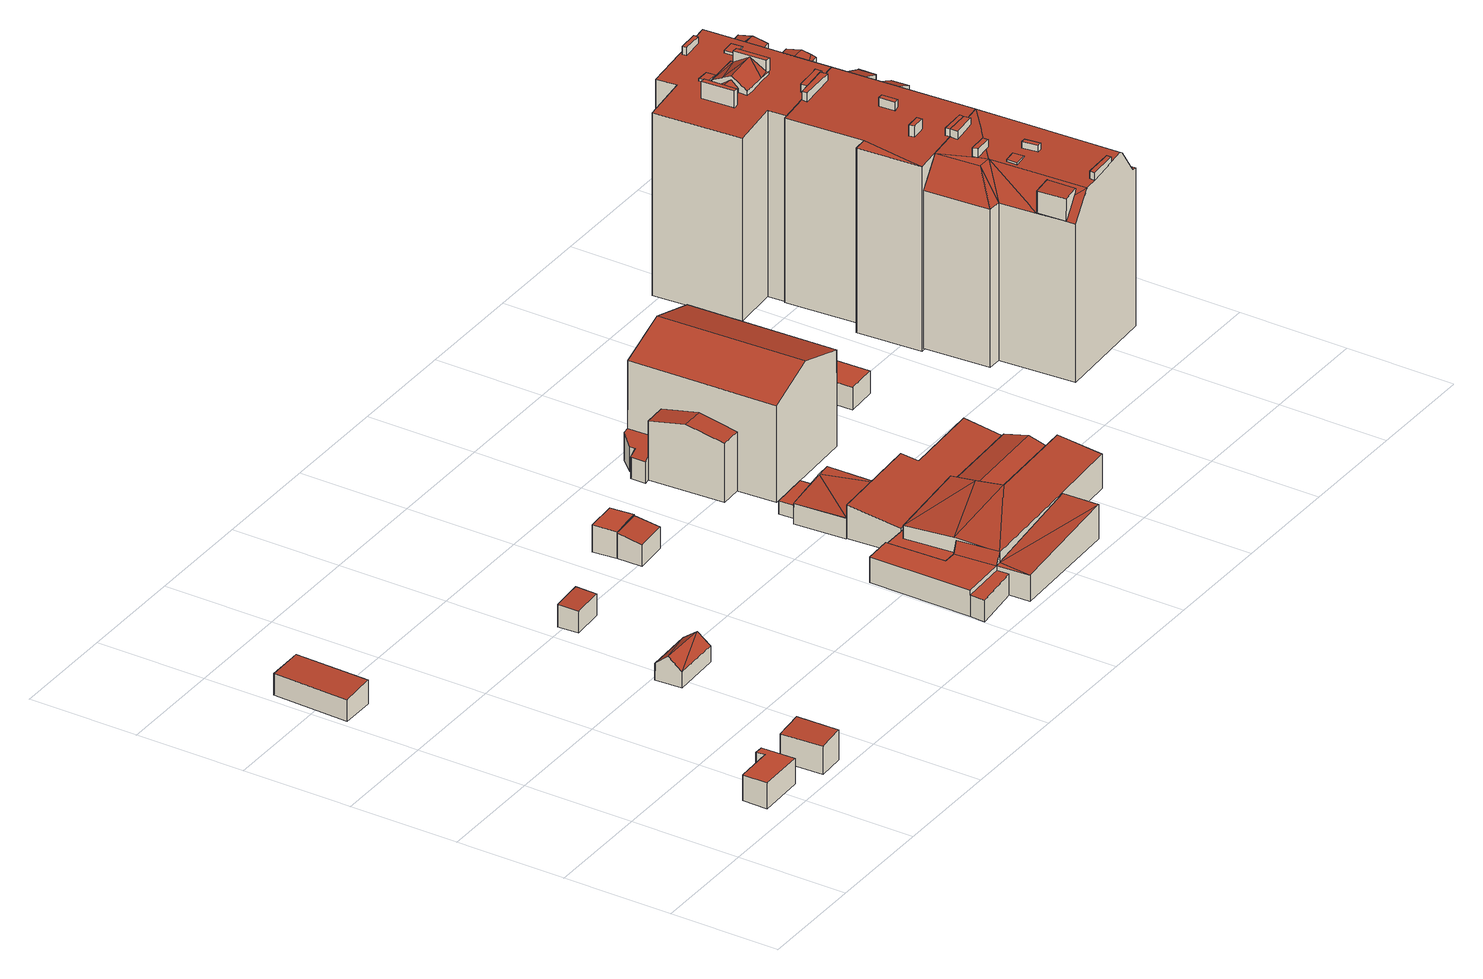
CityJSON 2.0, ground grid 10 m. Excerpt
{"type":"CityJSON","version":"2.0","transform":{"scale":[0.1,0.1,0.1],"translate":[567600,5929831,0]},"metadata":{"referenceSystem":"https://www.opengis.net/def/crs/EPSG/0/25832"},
"CityObjects":{
"building1":{"type":"Building","attributes":{"Grundfläche 2D":"10.319916","Grundhöhe NN":"1.179"},"geometry":[{"type":"Solid","lod":"3","boundaries":[[[[0,1,2,3,4,5]],[[6,7,3,2]],[[7,8,4,3]],[[8,9,5,4]],[[9,10,0,5]],[[10,11,1,0]],[[11,6,2,1]],[[7,6,11,10,9,8]]]],"semantics":{"surfaces":[{"type":"RoofSurface"},{"type":"WallSurface"},{"type":"GroundSurface"}],"values":[[0,1,1,1,1,1,1,2]]}}]},
"building2":{"type":"Building","attributes":{"Grundfläche 2D":"21.609569","Grundhöhe NN":"1.008"},"geometry":[{"type":"Solid","lod":"3","boundaries":[[[[12,13,14,15]],[[16,17,15,14]],[[17,18,12,15]],[[18,19,13,12]],[[19,16,14,13]],[[19,18,17,16]]]],"semantics":{"surfaces":[{"type":"RoofSurface"},{"type":"WallSurface"},{"type":"GroundSurface"}],"values":[[0,1,1,1,1,2]]}}]},
"building3":{"type":"Building","attributes":{"Grundfläche 2D":"10.040187","Grundhöhe NN":"1.175"},"geometry":[{"type":"Solid","lod":"3","boundaries":[[[[20,21,22,23]],[[24,25,23,22]],[[25,26,20,23]],[[26,27,21,20]],[[27,24,22,21]],[[27,26,25,24]]]],"semantics":{"surfaces":[{"type":"RoofSurface"},{"type":"WallSurface"},{"type":"GroundSurface"}],"values":[[0,1,1,1,1,2]]}}]},
"building4":{"type":"Building","attributes":{"Grundfläche 2D":"11.386174","Grundhöhe NN":"1.117"},"geometry":[{"type":"Solid","lod":"3","boundaries":[[[[28,29,30]],[[31,29,28]],[[31,28,32]],[[31,32,33]],[[30,29,34,35]],[[32,28,30,35,36]],[[33,32,36,37]],[[34,29,31,33,37]],[[35,34,37,36]]]],"semantics":{"surfaces":[{"type":"RoofSurface"},{"type":"WallSurface"},{"type":"GroundSurface"}],"values":[[0,0,0,0,1,1,1,1,2]]}}]},
"building5":{"type":"Building","attributes":{"Grundfläche 2D":"5.773885","Grundhöhe NN":"0.985"},"geometry":[{"type":"Solid","lod":"3","boundaries":[[[[38,39,40,41]],[[42,43,41,40]],[[43,44,38,41]],[[44,45,39,38]],[[45,42,40,39]],[[45,44,43,42]]]],"semantics":{"surfaces":[{"type":"RoofSurface"},{"type":"WallSurface"},{"type":"GroundSurface"}],"values":[[0,1,1,1,1,2]]}}]},
"building6":{"type":"Building","attributes":{"Grundfläche 2D":"6.734535","Grundhöhe NN":"1.124"},"geometry":[{"type":"Solid","lod":"3","boundaries":[[[[46,47,48,49]],[[50,51,49,48]],[[51,52,46,49]],[[52,53,47,46]],[[53,50,48,47]],[[53,52,51,50]]]],"semantics":{"surfaces":[{"type":"RoofSurface"},{"type":"WallSurface"},{"type":"GroundSurface"}],"values":[[0,1,1,1,1,2]]}}]},
"building7":{"type":"Building","attributes":{"Grundfläche 2D":"6.548250","Grundhöhe NN":"1.127"},"geometry":[{"type":"Solid","lod":"3","boundaries":[[[[54,55,56,57]],[[58,59,57,56]],[[59,51,54,57]],[[51,50,55,54]],[[50,58,56,55]],[[50,51,59,58]]]],"semantics":{"surfaces":[{"type":"RoofSurface"},{"type":"WallSurface"},{"type":"GroundSurface"}],"values":[[0,1,1,1,1,2]]}}]},
"building8":{"type":"Building","attributes":{"Grundfläche 2D":"71.831955","Grundhöhe NN":"1.249"},"geometry":[{"type":"Solid","lod":"3","boundaries":[[[[60,61,62]],[[63,64,60]],[[64,61,60]],[[65,66,63,67,68,69]],[[63,70,71,67]],[[72,73,74,75]],[[60,62,76,77]],[[78,64,63,73,72,79]],[[61,64,78,80]],[[62,61,80,76]],[[68,67,81,82]],[[69,68,82,83]],[[65,69,83,84]],[[65,84,85,74,66]],[[66,74,73,63]],[[67,71,86,81]],[[63,60,70]],[[70,60,77,86,71]],[[75,74,85,87]],[[72,75,87,79]],[[84,83,82,81,86,77,76,80,78,79,87,85]]]],"semantics":{"surfaces":[{"type":"RoofSurface"},{"type":"WallSurface"},{"type":"GroundSurface"}],"values":[[0,0,0,0,0,0,1,1,1,1,1,1,1,1,1,1,1,1,1,1,2]]}}]},
"building9":{"type":"Building","attributes":{"Grundfläche 2D":"160.578845","Grundhöhe NN":"1.320"},"geometry":[{"type":"Solid","lod":"3","boundaries":[[[[88,89,90,91,92]],[[91,93,94,92]],[[95,93,91]],[[96,97,95]],[[97,93,95]],[[98,99,100,101]],[[102,103,104,101,100]],[[105,99,91,90]],[[98,91,99]],[[106,107,108,109,110,111,112,113,114,115]],[[89,88,92,116,117]],[[90,89,117,118]],[[104,96,95,91,98,101]],[[97,96,104,111,110]],[[116,92,94,93,97,110,109,119]],[[102,100,99,120,121]],[[102,121,122,112,103]],[[112,111,104,103]],[[105,90,118,123]],[[99,105,123,120]],[[107,106,124,125]],[[108,107,125,126]],[[109,108,126,119]],[[113,112,122,127]],[[114,113,127,128]],[[106,115,129,124]],[[115,114,128,129]],[[118,117,116,119,126,125,124,129,128,127,122,121,120,123]]]],"semantics":{"surfaces":[{"type":"RoofSurface"},{"type":"WallSurface"},{"type":"GroundSurface"}],"values":[[0,0,0,0,0,0,0,0,0,0,1,1,1,1,1,1,1,1,1,1,1,1,1,1,1,1,1,2]]}}]},
"building10":{"type":"Building","attributes":{"Grundfläche 2D":"101.195975","Grundhöhe NN":"1.301"},"geometry":[{"type":"Solid","lod":"3","boundaries":[[[[130,131,132,133]],[[134,135,136]],[[135,137,136]],[[138,137,135]],[[139,137,138]],[[140,141,142]],[[143,144,145,146,147,148,149,141,140]],[[130,133,150,151]],[[131,130,151,152]],[[132,131,152,153]],[[134,136,154,155]],[[132,153,156,138,135,134,155,150,133]],[[139,138,156,157]],[[137,139,157,158]],[[148,137,158,129,149]],[[141,149,129,128]],[[142,141,128,127]],[[143,140,142,127,159]],[[144,143,159,160]],[[145,144,160,161]],[[146,145,161,162]],[[136,137,148,147,146,162,154]],[[154,162,161,160,159,127,128,129,158,157,156,153,152,151,150,155]]]],"semantics":{"surfaces":[{"type":"RoofSurface"},{"type":"WallSurface"},{"type":"GroundSurface"}],"values":[[0,0,0,0,0,0,0,1,1,1,1,1,1,1,1,1,1,1,1,1,1,1,2]]}}]},
"building11":{"type":"Building","attributes":{"Grundfläche 2D":"150.693711","Grundhöhe NN":"1.217"},"geometry":[{"type":"Solid","lod":"3","boundaries":[[[[163,164,165,166,167,168,169,170]],[[171,172,173,174]],[[173,175,176,174]],[[177,178,179,180]],[[180,181,182,177]],[[168,167,183,184]],[[169,168,184,185]],[[170,169,185,186]],[[163,170,186,187]],[[164,163,187,188]],[[189,165,164,188]],[[171,166,165,172]],[[173,172,165,189,190,175]],[[176,175,190,191]],[[178,177,182,192,193]],[[179,178,193,194]],[[180,179,194,183,167,181]],[[171,174,176,191,192,182,181,167,166]],[[183,194,193,192,191,190,189,188,187,186,185,184]]]],"semantics":{"surfaces":[{"type":"RoofSurface"},{"type":"WallSurface"},{"type":"GroundSurface"}],"values":[[0,0,0,0,0,1,1,1,1,1,1,1,1,1,1,1,1,1,2]]}}]},
"building12":{"type":"Building","attributes":{"Grundfläche 2D":"16.367186","Grundhöhe NN":"1.503"},"geometry":[{"type":"Solid","lod":"3","boundaries":[[[[195,196,197,198]],[[199,200,198,197]],[[200,201,195,198]],[[201,202,196,195]],[[202,199,197,196]],[[202,201,200,199]]]],"semantics":{"surfaces":[{"type":"RoofSurface"},{"type":"WallSurface"},{"type":"GroundSurface"}],"values":[[0,1,1,1,1,2]]}}]},
"building13":{"type":"Building","attributes":{"Grundfläche 2D":"8.376406","Grundhöhe NN":"1.474"},"geometry":[{"type":"Solid","lod":"3","boundaries":[[[[196,203,204,197]],[[197,204,205]],[[206,204,203]],[[205,204,206]],[[199,202,207,203,196,197]],[[207,208,206,203]],[[208,209,205,206]],[[209,199,197,205]],[[207,202,199,209,208]]]],"semantics":{"surfaces":[{"type":"RoofSurface"},{"type":"WallSurface"},{"type":"GroundSurface"}],"values":[[0,0,0,0,1,1,1,1,2]]}}]},
"building14":{"type":"Building","attributes":{"Grundfläche 2D":"139.000026","Grundhöhe NN":"1.691"},"children":["building14-1","building14-2","building14-3","building14-4","building14-5","building14-6","building14-7","building14-8","building14-9","building14-10","building14-11"],"geometry":[{"type":"Solid","lod":"3","boundaries":[[[[210,211,212,213]],[[214,212,211]],[[215,212,214]],[[216,215,214]],[[217,218,215,216]],[[219,220,218,217,216]],[[221,222,223,224,225,215,218,226]],[[227,223,222]],[[228,223,227]],[[213,229,230,215,225,224,223,231,232]],[[213,212,215,230,229]],[[233,228,227,234]],[[235,236,234]],[[236,233,234]],[[237,233,236]],[[238,239,240,241]],[[238,241,242,243]],[[239,238,243,244]],[[240,239,244,245]],[[211,210,246,247]],[[214,211,247,248]],[[220,219,216,214,248,249]],[[235,234,227,222,221,226,218,220,249,250]],[[240,245,251,237,236,235,250,242,241]],[[246,210,213,232,231,223,228,233,237,251,252]],[[249,248,247,246,252,251,245,244,243,242,250]]]],"semantics":{"surfaces":[{"type":"RoofSurface"},{"type":"WallSurface"},{"type":"GroundSurface"}],"values":[[0,0,0,0,0,0,0,0,0,0,0,0,0,0,0,0,1,1,1,1,1,1,1,1,1,2]]}}]},
"building14-1":{"type":"BuildingInstallation","parents":["building14"],"geometry":[{"type":"MultiSurface","lod":"3","boundaries":[[[253,254,255,256]],[[256,255,257,258]],[[253,256,258,259]],[[254,253,259,260]],[[255,254,260,257]]],"semantics":{"surfaces":[{"type":"RoofSurface"},{"type":"WallSurface"}],"values":[0,1,1,1,1]}}]},
"building14-2":{"type":"BuildingInstallation","parents":["building14"],"geometry":[{"type":"MultiSurface","lod":"3","boundaries":[[[261,262,263,264]],[[221,262,261,226]],[[221,265,263,262]],[[264,263,265,266]],[[266,226,261,264]]],"semantics":{"surfaces":[{"type":"RoofSurface"},{"type":"WallSurface"}],"values":[0,1,1,1,1]}}]},
"building14-3":{"type":"BuildingInstallation","parents":["building14"],"geometry":[{"type":"MultiSurface","lod":"3","boundaries":[[[267,268,269,270,271]],[[272,229,230,268,267,271]],[[230,225,273,269,268]],[[274,270,269,273,224]],[[272,271,270,274]]],"semantics":{"surfaces":[{"type":"RoofSurface"},{"type":"WallSurface"}],"values":[0,1,1,1,1]}}]},
"building14-4":{"type":"BuildingInstallation","parents":["building14"],"geometry":[{"type":"MultiSurface","lod":"3","boundaries":[[[275,276,277,278]],[[278,277,232,279]],[[275,278,279,280]],[[276,275,280,231]],[[277,276,231,232]]],"semantics":{"surfaces":[{"type":"RoofSurface"},{"type":"WallSurface"}],"values":[0,1,1,1,1]}}]},
"building14-5":{"type":"BuildingInstallation","parents":["building14"],"geometry":[{"type":"MultiSurface","lod":"3","boundaries":[[[281,282,283,284]],[[284,283,285,286]],[[281,284,286,287]],[[282,281,287,288]],[[283,282,288,285]]],"semantics":{"surfaces":[{"type":"RoofSurface"},{"type":"WallSurface"}],"values":[0,1,1,1,1]}}]},
"building14-6":{"type":"BuildingInstallation","parents":["building14"],"geometry":[{"type":"MultiSurface","lod":"3","boundaries":[[[289,290,291,292,293]],[[291,290,294,295]],[[296,293,292,291,295,297]],[[289,293,296,298]],[[290,289,298,294]]],"semantics":{"surfaces":[{"type":"RoofSurface"},{"type":"WallSurface"}],"values":[0,1,1,1,1]}}]},
"building14-7":{"type":"BuildingInstallation","parents":["building14"],"geometry":[{"type":"MultiSurface","lod":"3","boundaries":[[[299,300,301,302,303]],[[304,305,299,303,306]],[[305,307,300,299]],[[308,302,301,300,307,309]],[[308,306,303,302]]],"semantics":{"surfaces":[{"type":"RoofSurface"},{"type":"WallSurface"}],"values":[0,1,1,1,1]}}]},
"building14-8":{"type":"BuildingInstallation","parents":["building14"],"geometry":[{"type":"MultiSurface","lod":"3","boundaries":[[[310,311,312,313]],[[311,310,314,315]],[[313,312,316,317]],[[310,313,317,314]],[[312,311,315,316]]],"semantics":{"surfaces":[{"type":"RoofSurface"},{"type":"WallSurface"}],"values":[0,1,1,1,1]}}]},
"building14-9":{"type":"BuildingInstallation","parents":["building14"],"geometry":[{"type":"MultiSurface","lod":"3","boundaries":[[[318,319,320,321]],[[321,320,322,323]],[[318,321,323,324]],[[319,318,324,325]],[[320,319,325,322]]],"semantics":{"surfaces":[{"type":"RoofSurface"},{"type":"WallSurface"}],"values":[0,1,1,1,1]}}]},
"building14-10":{"type":"BuildingInstallation","parents":["building14"],"geometry":[{"type":"MultiSurface","lod":"3","boundaries":[[[326,327,328,329,330]],[[331,332,329,328]],[[330,329,332,333]],[[333,334,326,330]],[[331,328,327,326,334,335]]],"semantics":{"surfaces":[{"type":"RoofSurface"},{"type":"WallSurface"}],"values":[0,1,1,1,1]}}]},
"building14-11":{"type":"BuildingInstallation","parents":["building14"],"geometry":[{"type":"MultiSurface","lod":"3","boundaries":[[[336,337,338,339]],[[336,339,216]],[[337,336,216,219]],[[338,337,219,217]]],"semantics":{"surfaces":[{"type":"RoofSurface"},{"type":"WallSurface"}],"values":[0,1,1,1]}}]},
"building15":{"type":"Building","attributes":{"Grundfläche 2D":"136.078494","Grundhöhe NN":"1.542"},"children":["building15-1","building15-2","building15-3","building15-4","building15-5","building15-6"],"geometry":[{"type":"Solid","lod":"3","boundaries":[[[[340,341,232,231,223,342,343]],[[344,341,340]],[[228,345,223]],[[223,345,346]],[[346,345,347]],[[348,223,346,349,350]],[[348,351,223]],[[351,342,223]],[[349,346,347,345,352,353,354,355,351,348,350]],[[233,352,345,228]],[[356,351,355,354,353,352,233,357,358]],[[358,357,233,237,356]],[[359,356,237]],[[340,343,360,361]],[[344,340,361,362]],[[341,344,362,363]],[[364,237,233,228,223,231,232,341,363,365]],[[359,237,364,366]],[[343,342,367,360]],[[368,351,356,359,366,369]],[[342,351,368,367]],[[360,367,368,369,366,364,365,363,362,361]]]],"semantics":{"surfaces":[{"type":"RoofSurface"},{"type":"WallSurface"},{"type":"GroundSurface"}],"values":[[0,0,0,0,0,0,0,0,0,0,0,0,0,1,1,1,1,1,1,1,1,2]]}}]},
"building15-1":{"type":"BuildingInstallation","parents":["building15"],"geometry":[{"type":"MultiSurface","lod":"3","boundaries":[[[370,371,372,373]],[[374,375,371,370]],[[375,376,372,371]],[[376,377,373,372]],[[377,374,370,373]]],"semantics":{"surfaces":[{"type":"RoofSurface"},{"type":"WallSurface"}],"values":[0,1,1,1,1]}}]},
"building15-2":{"type":"BuildingInstallation","parents":["building15"],"geometry":[{"type":"MultiSurface","lod":"3","boundaries":[[[378,379,380,381]],[[381,380,382,383]],[[378,381,383,384]],[[379,378,384,385]],[[380,379,385,382]]],"semantics":{"surfaces":[{"type":"RoofSurface"},{"type":"WallSurface"}],"values":[0,1,1,1,1]}}]},
"building15-3":{"type":"BuildingInstallation","parents":["building15"],"geometry":[{"type":"MultiSurface","lod":"3","boundaries":[[[386,387,277,276]],[[276,277,232,231]],[[386,276,231,388]],[[387,386,388,389]],[[277,387,389,232]]],"semantics":{"surfaces":[{"type":"RoofSurface"},{"type":"WallSurface"}],"values":[0,1,1,1,1]}}]},
"building15-4":{"type":"BuildingInstallation","parents":["building15"],"geometry":[{"type":"MultiSurface","lod":"3","boundaries":[[[390,391,392,393]],[[393,392,394,395]],[[390,393,395,396]],[[391,390,396,397]],[[392,391,397,394]]],"semantics":{"surfaces":[{"type":"RoofSurface"},{"type":"WallSurface"}],"values":[0,1,1,1,1]}}]},
"building15-5":{"type":"BuildingInstallation","parents":["building15"],"geometry":[{"type":"MultiSurface","lod":"3","boundaries":[[[398,399,400,401,402,403,404]],[[349,346,347,345,402,401,400,399]],[[345,352,405,404,403,402]],[[405,406,398,404]],[[398,406,353,349,399]]],"semantics":{"surfaces":[{"type":"RoofSurface"},{"type":"WallSurface"}],"values":[0,1,1,1,1]}}]},
"building15-6":{"type":"BuildingInstallation","parents":["building15"],"geometry":[{"type":"MultiSurface","lod":"3","boundaries":[[[407,408,409,410,411]],[[412,410,409]],[[348,350,407,411]],[[354,357,408,407,350]],[[409,408,357,413]],[[413,414,412,409]],[[348,411,410,412,414,358,355]]],"semantics":{"surfaces":[{"type":"RoofSurface"},{"type":"WallSurface"}],"values":[0,0,1,1,1,1,1]}}]},
"building16":{"type":"Building","attributes":{"Grundfläche 2D":"147.612834","Grundhöhe NN":"1.411"},"children":["building16-1","building16-2","building16-3","building16-4","building16-5","building16-6","building16-7","building16-8","building16-9"],"geometry":[{"type":"MultiSurface","lod":"3","boundaries":[[[415,416,417]],[[418,416,415]],[[419,416,418]],[[418,415,420]],[[421,419,418,422]],[[423,424,425,419,421,426]],[[427,425,428]],[[419,425,427]],[[429,430,431,432,433,434,435,374,436,377,437,342],[438,439,440,441,442,443,444,445,446,447,448,449]],[[351,450,342]],[[450,429,342]],[[356,451,450,351,452]],[[351,356,452]],[[359,453,454,356]],[[454,451,356]],[[446,417,416,447]],[[444,420,415,417,446,445]],[[443,455,456,457,458,441,440,423,426,421,422,418,420,444]],[[424,423,440,439,438,449,428,425]],[[449,448,427,428]],[[434,433,459,460]],[[435,434,460,461]],[[462,463,342,437,377,436,374,435,461,464]],[[351,342,463,465]],[[466,467,453,359,356,351,465,468]],[[454,453,467,469]],[[451,454,469,470]],[[450,451,470,471]],[[430,429,450,471,472]],[[431,430,472,473]],[[432,431,473,474]],[[433,432,474,459]],[[464,461,460,459,474,473,472,471,470,469,467,466,468,465,463,462]]],"semantics":{"surfaces":[{"type":"RoofSurface"},{"type":"WallSurface"},{"type":"GroundSurface"}],"values":[0,0,0,0,0,0,0,0,0,0,0,0,0,0,0,1,1,1,1,1,1,1,1,1,1,1,1,1,1,1,1,1,2]}}]},
"building16-1":{"type":"BuildingInstallation","parents":["building16"],"geometry":[{"type":"MultiSurface","lod":"3","boundaries":[[[475,476,477,478]],[[478,477,479,480]],[[475,478,480,481]],[[476,475,481,482]],[[477,476,482,479]]],"semantics":{"surfaces":[{"type":"RoofSurface"},{"type":"WallSurface"}],"values":[0,1,1,1,1]}}]},
"building16-2":{"type":"BuildingInstallation","parents":["building16"],"geometry":[{"type":"MultiSurface","lod":"3","boundaries":[[[483,484,485,486]],[[484,483,416,419,427]],[[487,485,484,427,448]],[[487,488,486,485]],[[447,416,483,486,488]]],"semantics":{"surfaces":[{"type":"RoofSurface"},{"type":"WallSurface"}],"values":[0,1,1,1,1]}}]},
"building16-3":{"type":"BuildingInstallation","parents":["building16"],"geometry":[{"type":"MultiSurface","lod":"3","boundaries":[[[489,490,491,492]],[[493,494,490,489]],[[495,496,494,493]],[[492,491,497]],[[497,452,489,492]],[[489,452,498,495,493]],[[496,495,498,499]]],"semantics":{"surfaces":[{"type":"RoofSurface"},{"type":"WallSurface"}],"values":[0,0,0,1,1,1,1]}}]},
"building16-4":{"type":"BuildingInstallation","parents":["building16"],"geometry":[{"type":"MultiSurface","lod":"3","boundaries":[[[455,500,501,502,457,456]],[[457,502,503,504,458]],[[443,505,501,500,455]],[[441,458,504,503,506,507]]],"semantics":{"surfaces":[{"type":"RoofSurface"},{"type":"WallSurface"}],"values":[0,0,1,1]}}]},
"building16-5":{"type":"BuildingInstallation","parents":["building16"],"geometry":[{"type":"MultiSurface","lod":"3","boundaries":[[[508,509,510,511]],[[512,513,508,511]],[[513,514,509,508]],[[505,515,510,509,514,506,503,502,501]],[[515,512,511,510]]],"semantics":{"surfaces":[{"type":"RoofSurface"},{"type":"WallSurface"}],"values":[0,1,1,1,1]}}]},
"building16-6":{"type":"BuildingInstallation","parents":["building16"],"geometry":[{"type":"MultiSurface","lod":"3","boundaries":[[[516,517,518,519]],[[519,518,520,521]],[[516,519,521,522]],[[517,516,522,523]],[[518,517,523,520]]],"semantics":{"surfaces":[{"type":"RoofSurface"},{"type":"WallSurface"}],"values":[0,1,1,1,1]}}]},
"building16-7":{"type":"BuildingInstallation","parents":["building16"],"geometry":[{"type":"MultiSurface","lod":"3","boundaries":[[[524,525,526,373,527,528,529]],[[437,527,373,526,436,377]],[[528,527,437,530]],[[531,532,525,524,529,528,530,533]],[[526,525,532,436]]],"semantics":{"surfaces":[{"type":"RoofSurface"},{"type":"WallSurface"}],"values":[0,1,1,1,1]}}]},
"building16-8":{"type":"BuildingInstallation","parents":["building16"],"geometry":[{"type":"MultiSurface","lod":"3","boundaries":[[[534,535,536,537]],[[537,536,538,539]],[[534,537,539,540]],[[535,534,540,541]],[[536,535,541,538]]],"semantics":{"surfaces":[{"type":"RoofSurface"},{"type":"WallSurface"}],"values":[0,1,1,1,1]}}]},
"building16-9":{"type":"BuildingInstallation","parents":["building16"],"geometry":[{"type":"MultiSurface","lod":"3","boundaries":[[[542,543,544,545]],[[542,546,547,548]],[[548,549,542]],[[542,549,550,543]],[[545,544,551,552]],[[545,552,553,546,542]],[[546,553,547]]],"semantics":{"surfaces":[{"type":"RoofSurface"},{"type":"WallSurface"}],"values":[0,0,0,0,1,1,1]}}]}
},
"vertices":[
[71,18,36],[114,19,36],[113,50,36],[105,50,36],[106,42,36],[71,41,36],[113,50,12],[105,50,12],[106,42,12],[71,41,12],[71,18,12],[114,19,12],
[7,370,30],[38,370,32],[40,439,32],[9,440,30],[40,439,10],[9,440,10],[7,370,10],[38,370,10],
[163,9,40],[162,48,40],[136,47,38],[138,8,38],[136,47,12],[138,8,12],[163,9,12],[162,48,12],
[233,186,36],[189,172,26],[234,174,26],[189,185,36],[233,199,26],[188,197,26],[189,172,11],[234,174,11],[233,199,11],[188,197,11],
[246,288,30],[245,307,31],[215,305,31],[216,286,30],[215,305,10],[216,286,10],[246,288,10],[245,307,10],
[326,296,31],[356,298,31],[354,321,35],[325,319,35],[354,321,11],[325,319,11],[326,296,11],[356,298,11],
[325,319,36],[354,321,36],[352,343,36],[323,341,36],[352,343,11],[323,341,11],
[448,39,36],[552,12,44],[551,45,44],[442,38,36],[444,8,36],[400,130,36],[400,36,36],[439,76,36],[427,76,36],[425,131,36],[448,39,46],[444,77,46],[443,27,32],[442,38,32],[400,36,32],[399,22,32],[551,45,12],[448,39,12],[444,8,12],[443,27,12],[552,12,12],[439,76,12],[427,76,12],[425,131,12],[400,130,12],[400,36,12],[444,77,12],[399,22,12],
[551,45,45],[616,49,45],[614,90,50],[527,85,51],[448,39,45],[444,79,48],[444,77,48],[525,110,48],[523,132,46],[440,124,46],[527,89,38],[611,94,38],[610,114,44],[525,110,44],[609,137,38],[523,133,38],[523,132,38],[612,94,38],[425,131,34],[427,76,34],[439,76,34],[444,77,34],[440,124,34],[523,132,34],[523,133,34],[497,132,34],[497,134,34],[448,131,34],[448,39,13],[616,49,13],[614,90,13],[444,77,13],[611,94,13],[609,137,13],[523,133,13],[612,94,13],[425,131,13],[427,76,13],[439,76,13],[497,132,13],[497,134,13],[448,131,13],
[482,247,25],[447,245,25],[448,228,25],[483,230,25],[495,230,37],[483,230,36],[497,183,36],[445,180,32],[441,227,32],[444,180,32],[523,133,37],[497,134,37],[497,132,37],[608,138,37],[607,173,42],[534,169,42],[533,185,44],[497,183,44],[445,180,44],[448,131,37],[483,230,13],[482,247,13],[447,245,13],[448,228,13],[497,183,13],[495,230,13],[441,227,13],[444,180,13],[445,180,13],[608,138,13],[607,173,13],[534,169,13],[533,185,13],
[431,373,32],[431,359,32],[436,360,34],[457,361,39],[456,392,39],[451,392,38],[439,379,35],[439,374,35],[457,361,67],[436,360,67],[438,326,74],[459,327,74],[440,291,67],[460,292,67],[509,259,118],[558,261,102],[552,397,102],[503,394,118],[456,392,102],[462,256,102],[456,392,12],[451,392,12],[439,379,12],[439,374,12],[431,373,12],[431,359,12],[436,360,12],[440,291,12],[460,292,12],[462,256,12],[558,261,12],[552,397,12],
[635,278,36],[633,336,36],[605,335,36],[607,277,36],[605,335,15],[607,277,15],[635,278,15],[633,336,15],
[634,336,36],[619,350,43],[603,363,36],[633,364,36],[634,336,15],[633,364,15],[603,363,15],
[712,277,164],[716,217,164],[734,238,188],[731,278,188],[728,217,164],[747,238,188],[731,183,164],[746,157,182],[752,149,188],[733,157,164],[733,148,164],[790,151,191],[805,152,192],[799,283,192],[760,249,189],[757,247,189],[763,149,189],[808,152,190],[801,283,190],[744,247,188],[744,246,188],[778,281,191],[756,280,190],[818,284,165],[825,153,165],[830,153,164],[824,247,164],[821,284,164],[835,188,159],[831,248,159],[824,247,159],[827,187,159],[827,187,17],[835,188,17],[831,248,17],[824,247,17],[712,277,17],[716,217,17],[728,217,17],[733,148,17],[830,153,17],[821,284,17],[818,284,17],
[762,225,190],[751,224,190],[751,214,190],[763,215,190],[751,214,188],[763,215,189],[762,225,189],[751,224,188],
[763,149,196],[790,151,196],[790,155,196],[763,154,196],[790,155,191],[763,154,189],
[744,247,196],[744,246,196],[760,247,196],[760,252,196],[743,251,196],[743,251,188],[760,247,189],[760,252,189],
[779,275,197],[778,281,197],[756,280,197],[756,273,197],[756,273,189],[779,275,191],
[778,209,196],[776,223,196],[772,223,196],[774,209,196],[772,223,190],[774,209,190],[778,209,190],[776,223,190],
[810,179,185],[820,179,171],[819,192,172],[818,192,174],[809,192,186],[820,179,170],[819,192,171],[809,192,185],[818,192,173],[810,179,184],
[809,219,185],[809,208,185],[815,208,177],[819,209,171],[818,220,171],[813,220,178],[809,219,184],[818,220,170],[809,208,184],[819,209,170],[815,208,176],
[812,159,185],[821,159,171],[820,173,172],[811,172,185],[812,159,184],[821,159,170],[820,173,171],[811,172,184],
[806,256,186],[816,256,172],[815,268,172],[805,267,186],[815,268,171],[805,267,185],[806,256,185],[816,256,171],
[808,239,185],[809,239,183],[817,239,171],[816,250,171],[807,250,185],[817,239,170],[816,250,170],[807,250,184],[808,239,184],[809,239,182],
[731,183,185],[733,157,185],[749,158,186],[748,184,186],
[719,337,187],[710,277,187],[791,413,192],[714,408,187],[706,336,187],[796,354,190],[796,356,190],[796,355,190],[793,400,190],[795,370,190],[794,384,190],[793,413,190],[804,354,179],[801,370,182],[798,385,185],[795,400,188],[811,414,165],[812,385,165],[811,401,165],[812,414,164],[714,408,15],[719,337,15],[706,336,15],[710,277,15],[821,284,15],[818,284,15],[812,414,15],[791,413,15],[793,413,15],[811,414,15],
[741,409,197],[741,404,197],[774,406,197],[773,412,197],[741,409,189],[741,404,189],[774,406,191],[773,412,191],
[769,352,198],[764,352,198],[765,337,198],[770,338,198],[765,337,190],[770,338,191],[769,352,191],[764,352,190],
[778,285,197],[755,284,197],[778,285,191],[755,284,190],
[754,305,199],[754,310,199],[741,309,199],[742,304,199],[741,309,189],[742,304,189],[754,305,189],[754,310,189],
[813,371,182],[795,370,191],[796,356,191],[796,355,191],[796,354,191],[804,354,187],[814,355,182],[814,355,166],[813,371,166],
[794,384,191],[812,385,183],[813,385,183],[811,401,183],[793,400,191],[812,401,183],[813,385,165],[812,401,165],
[725,483,192],[756,483,192],[756,485,192],[724,473,197],[757,468,201],[724,483,192],[725,465,201],[724,472,198],[725,450,192],[733,450,192],[747,451,192],[725,458,197],[758,453,192],[758,451,192],[784,529,192],[708,525,187],[710,506,187],[668,503,184],[674,422,184],[716,425,187],[717,408,187],[750,410,189],[775,412,191],[747,451,189],[733,450,188],[725,450,188],[725,458,188],[724,472,188],[724,473,188],[724,483,188],[725,483,188],[756,485,190],[756,483,190],[758,453,190],[758,451,190],[785,529,190],[803,530,165],[805,441,171],[814,414,163],[806,530,163],[724,473,192],[724,472,193],[725,465,198],[725,458,192],[674,422,14],[716,425,14],[717,408,14],[775,412,14],[791,413,14],[773,412,14],[793,413,14],[812,414,14],[814,414,14],[811,414,14],[806,530,14],[803,530,14],[785,529,14],[708,525,14],[710,506,14],[668,503,14],
[778,488,193],[777,498,193],[765,497,193],[766,487,193],[765,497,191],[766,487,191],[778,488,192],[777,498,191],
[756,483,202],[758,453,202],[763,453,202],[761,483,202],[763,453,190],[761,483,190],
[805,441,187],[794,436,186],[794,435,186],[805,436,186],[804,449,189],[791,449,189],[803,463,186],[793,462,186],[805,436,171],[803,463,171],[800,463,176],
[712,472,192],[709,472,192],[709,465,198],[710,457,192],[714,458,192],[709,472,187],[710,457,187],[714,458,187],
[706,450,202],[710,450,202],[709,480,202],[704,480,202],[704,480,186],[706,450,186],[710,450,187],[709,480,187],
[748,521,197],[766,522,197],[766,526,197],[747,525,197],[766,526,191],[747,525,189],[748,521,189],[766,522,191],
[770,417,197],[750,416,197],[750,410,197],[775,412,197],[775,418,197],[774,418,197],[775,418,191],[770,417,191],[750,416,189],[774,418,191],
[735,486,190],[734,494,190],[723,494,190],[724,486,190],[723,494,188],[724,486,188],[735,486,188],[734,494,188],
[801,493,189],[788,492,189],[792,478,186],[802,479,186],[800,506,186],[790,505,186],[788,494,188],[788,494,189],[788,493,189],[796,479,179],[802,479,171],[800,506,171]
]}
